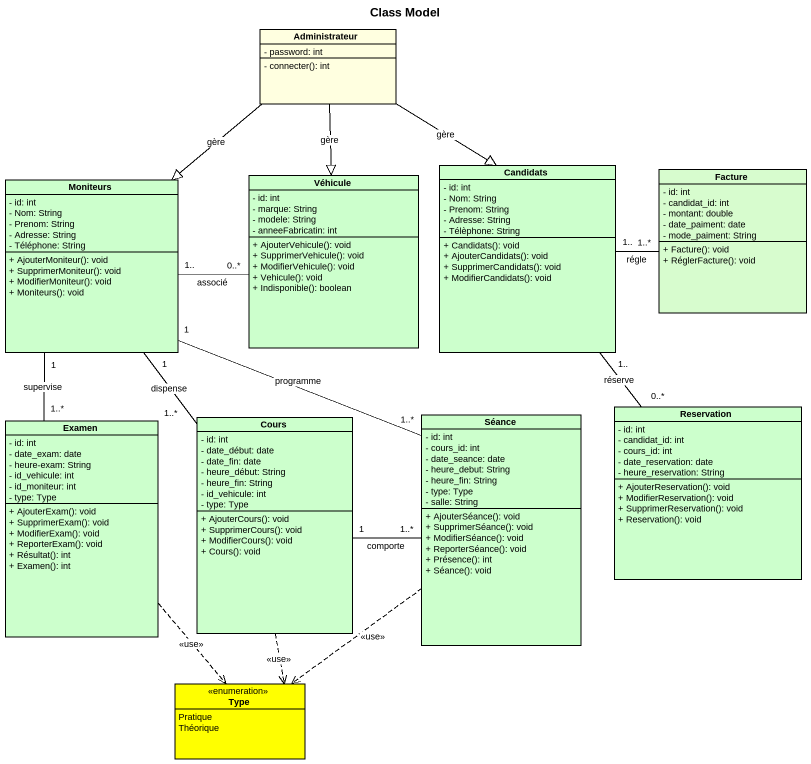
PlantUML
@startuml
title Class Model
hide circle
hide empty members
skinparam classAttributeIconSize 0
class Administrateur #FFFFE0 {
  - password: int
  - connecter(): int
}
class Candidats #CCFFCC {
  - id: int
  - Nom: String
  - Prenom: String
  - Adresse: String
  - Télèphone: String
  + Candidats(): void
  + AjouterCandidats(): void
  + SupprimerCandidats(): void
  + ModifierCandidats(): void
}
class Moniteurs #CCFFCC {
  - id: int
  - Nom: String
  - Prenom: String
  - Adresse: String
  - Téléphone: String
  + AjouterMoniteur(): void
  + SupprimerMoniteur(): void
  + ModifierMoniteur(): void
  + Moniteurs(): void
}
class Véhicule #CCFFCC {
  - id: int
  - marque: String
  - modele: String
  - anneeFabricatin: int
  + AjouterVehicule(): void
  + SupprimerVehicule(): void
  + ModifierVehicule(): void
  + Vehicule(): void
  + Indisponible(): boolean
}
class Facture #D7FCCE {
  - id: int
  - candidat_id: int
  - montant: double
  - date_paiment: date
  - mode_paiment: String
  + Facture(): void
  + RéglerFacture(): void
}
class Examen #CCFFCC {
  - id: int
  - date_exam: date
  - heure-exam: String
  - id_vehicule: int
  - id_moniteur: int
  - type: Type
  + AjouterExam(): void
  + SupprimerExam(): void
  + ModifierExam(): void
  + ReporterExam(): void
  + Résultat(): int
  + Examen(): int
}
class Cours #CCFFCC {
  - id: int
  - date_début: date
  - date_fin: date
  - heure_début: String
  - heure_fin: String
  - id_vehicule: int
  - type: Type
  + AjouterCours(): void
  + SupprimerCours(): void
  + ModifierCours(): void
  + Cours(): void
}
class Séance #CCFFCC {
  - id: int
  - cours_id: int
  - date_seance: date
  - heure_debut: String
  - heure_fin: String
  - type: Type
  - salle: String
  + AjouterSéance(): void
  + SupprimerSéance(): void
  + ModifierSéance(): void
  + ReporterSéance(): void
  + Présence(): int
  + Séance(): void
}
class Reservation #CCFFCC {
  - id: int
  - candidat_id: int
  - cours_id: int
  - date_reservation: date
  - heure_reservation: String
  + AjouterReservation(): void
  + ModifierReservation(): void
  + SupprimerReservation(): void
  + Reservation(): void
}
enum Type #FFFF00 {
  Pratique
  Théorique
}
Administrateur --|> Candidats : gère
Administrateur --|> Moniteurs : gère
Administrateur --|> Véhicule : gère
Candidats "1.." -right- "1..*" Facture : régle
Candidats "1.." -- "0..*" Reservation : réserve
Moniteurs "1.." -right- "0..*" Véhicule : associé
Moniteurs "1" -- "1..*" Examen : supervise
Moniteurs "1" -- "1..*" Cours : dispense
Moniteurs "1" -- "1..*" Séance : programme
Examen ..> Type : <<use>>
Cours "1" -right- "1..*" Séance : comporte
Cours ..> Type : <<use>>
Séance ..> Type : <<use>>
@enduml
